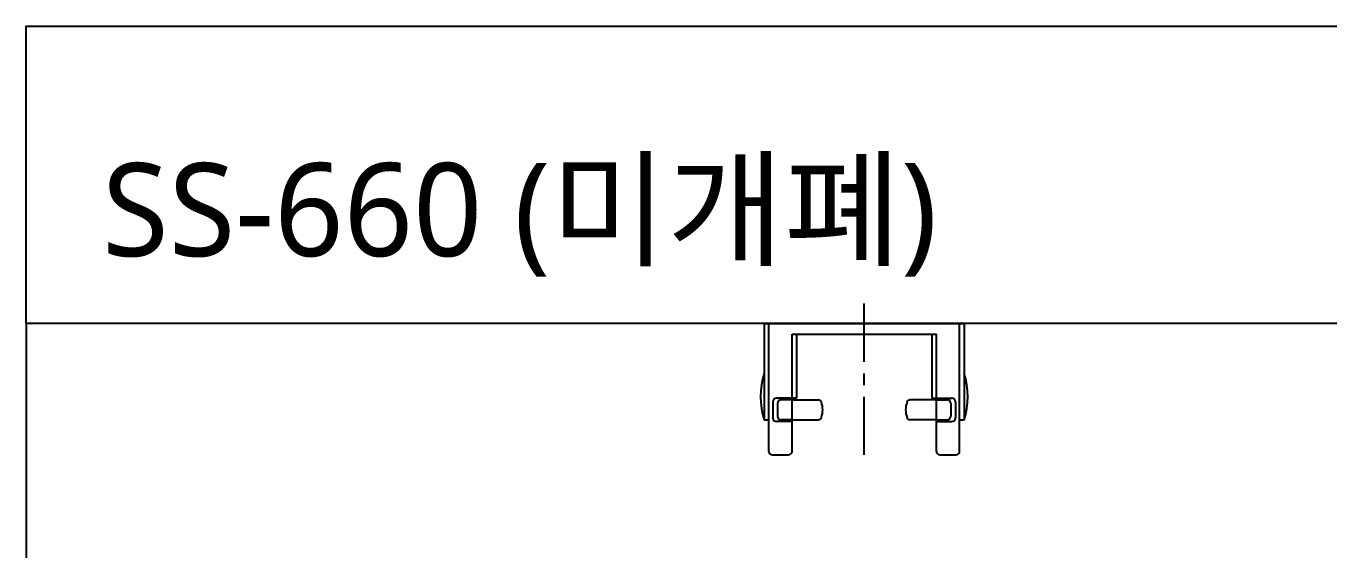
# Model space of a CAD drawing. Extents: x 5656 to 11650, y -52 to 2475.
# Drawn here: x 5777 to 6896, y 2025 to 2475 of the extents above; entities that cross this region are included whole.
import ezdxf

# ---------------------------------------------------------------- set-up
doc = ezdxf.new("R2010")
doc.units = 0
doc.header["$LTSCALE"] = 20
doc.header["$MEASUREMENT"] = 0
doc.linetypes.add('CENTER', pattern=[2, 1.25, -0.25, 0.25, -0.25])
doc.layers.get('0').update_dxf_attribs({"linetype": 'CONTINUOUS'})
for name, color, linetype in [('3', 3, 'CONTINUOUS'), ('4', 4, 'CONTINUOUS'), ('6', 6, 'CONTINUOUS'), ('CENTER', 2, 'CENTER')]:
    doc.layers.add(name, color=color, linetype=linetype)
doc.styles.add('GHS', font='romans', dxfattribs={"bigfont": 'ghs'})

msp = doc.modelspace()

# ---------------------------------------------------------------- linework, layer by layer
at = {"layer": '3', "color": 7}
msp.add_lwpolyline([(5777, 2219.9), (5777, 2475.3), (8412.1, 2475.3), (8412.1, 294.9), (7704.5, 294.9)], dxfattribs=at)
at = {"layer": '4'}
for p, q in [((6411, 2219.9), (6583, 2219.9)), ((6411, 2219.9), (6411, 2136.9)), ((6415, 2109.9), (6415, 2219.9)), ((6579, 2109.9), (6579, 2219.9)), ((6583, 2219.9), (6583, 2136.9)), ((6435, 2210.6), (6559, 2210.6)), ((6435, 2109.9), (6435, 2210.6)), ((6438.8, 2210.6), (6438.8, 2155.6)), ((6555.2, 2210.6), (6555.2, 2155.6)), ((6559, 2109.9), (6559, 2210.6)), ((6418.6, 2152.6), (6418.6, 2138.6)), ((6435, 2155.6), (6421.6, 2155.6)), ((6422.6, 2151.1), (6422.6, 2140.1)), ((6435, 2154.1), (6425.6, 2154.1)), ((6438.8, 2155.6), (6435, 2155.6)), ((6435, 2154.1), (6457.5, 2154.1)), ((6559, 2154.1), (6536.5, 2154.1)), ((6555.2, 2155.6), (6559, 2155.6)), ((6559, 2155.6), (6572.4, 2155.6)), ((6559, 2154.1), (6568.4, 2154.1)), ((6571.4, 2151.1), (6571.4, 2140.1)), ((6575.4, 2152.6), (6575.4, 2138.6)), ((6411, 2136.9), (6415, 2136.9)), ((6435, 2135.6), (6421.6, 2135.6)), ((6435, 2137.1), (6425.6, 2137.1)), ((6435, 2137.1), (6457.5, 2137.1)), ((6559, 2137.1), (6536.5, 2137.1)), ((6559, 2137.1), (6568.4, 2137.1)), ((6559, 2135.6), (6572.4, 2135.6)), ((6579, 2136.9), (6583, 2136.9)), ((6418, 2106.9), (6432, 2106.9)), ((6562, 2106.9), (6576, 2106.9))]:
    msp.add_line(p, q, dxfattribs=at)
for centre, radius, start, end in [((6476.2, 2156.9), 68.2, 162.9409, 197.0591), ((6517.8, 2156.9), 68.2, 342.9409, 17.0591), ((6421.6, 2152.6), 3, 90, 180), ((6425.6, 2151.1), 3, 90, 180), ((6457.5, 2151.1), 3, 20.743, 90), ((6442.9, 2145.6), 18.5, 339.257, 20.743), ((6551.1, 2145.6), 18.5, 159.257, 200.743), ((6536.5, 2151.1), 3, 90, 159.257), ((6568.4, 2151.1), 3, 0, 90), ((6572.4, 2152.6), 3, 0, 90), ((6421.6, 2138.6), 3, 180, 270), ((6425.6, 2140.1), 3, 180, 270), ((6457.5, 2140.1), 3, 270, 339.257), ((6536.5, 2140.1), 3, 200.743, 270), ((6568.4, 2140.1), 3, 270, 0), ((6572.4, 2138.6), 3, 270, 0), ((6418, 2109.9), 3, 180, 270), ((6432, 2109.9), 3, 270, 0), ((6562, 2109.9), 3, 180, 270), ((6576, 2109.9), 3, 270, 0)]:
    msp.add_arc(centre, radius, start, end, dxfattribs=at)
at = {"layer": '6', "color": 6}
msp.add_lwpolyline([(6973.3, 2219.9), (5777, 2219.9), (5777, 294.9), (7704.5, 294.9), (7704.5, 1294.9)], dxfattribs=at)
at = {"layer": 'CENTER', "color": 1, "linetype": 'CENTER', "ltscale": 2}
msp.add_line((6497, 2106.9), (6497, 2239.7), dxfattribs=at)

# ---------------------------------------------------------------- texts
at = {"insert": (5842.3, 2357.6), "char_height": 80, "width": 1214.32, "attachment_point": 1, "style": 'GHS'}
msp.add_mtext('{\\fNanumGothic|b0|i0|c0|p50;SS-660 \\fNanumGothic|b0|i0|c129|p50;(미개폐)}', dxfattribs=at)

doc.saveas('drawing.dxf')
